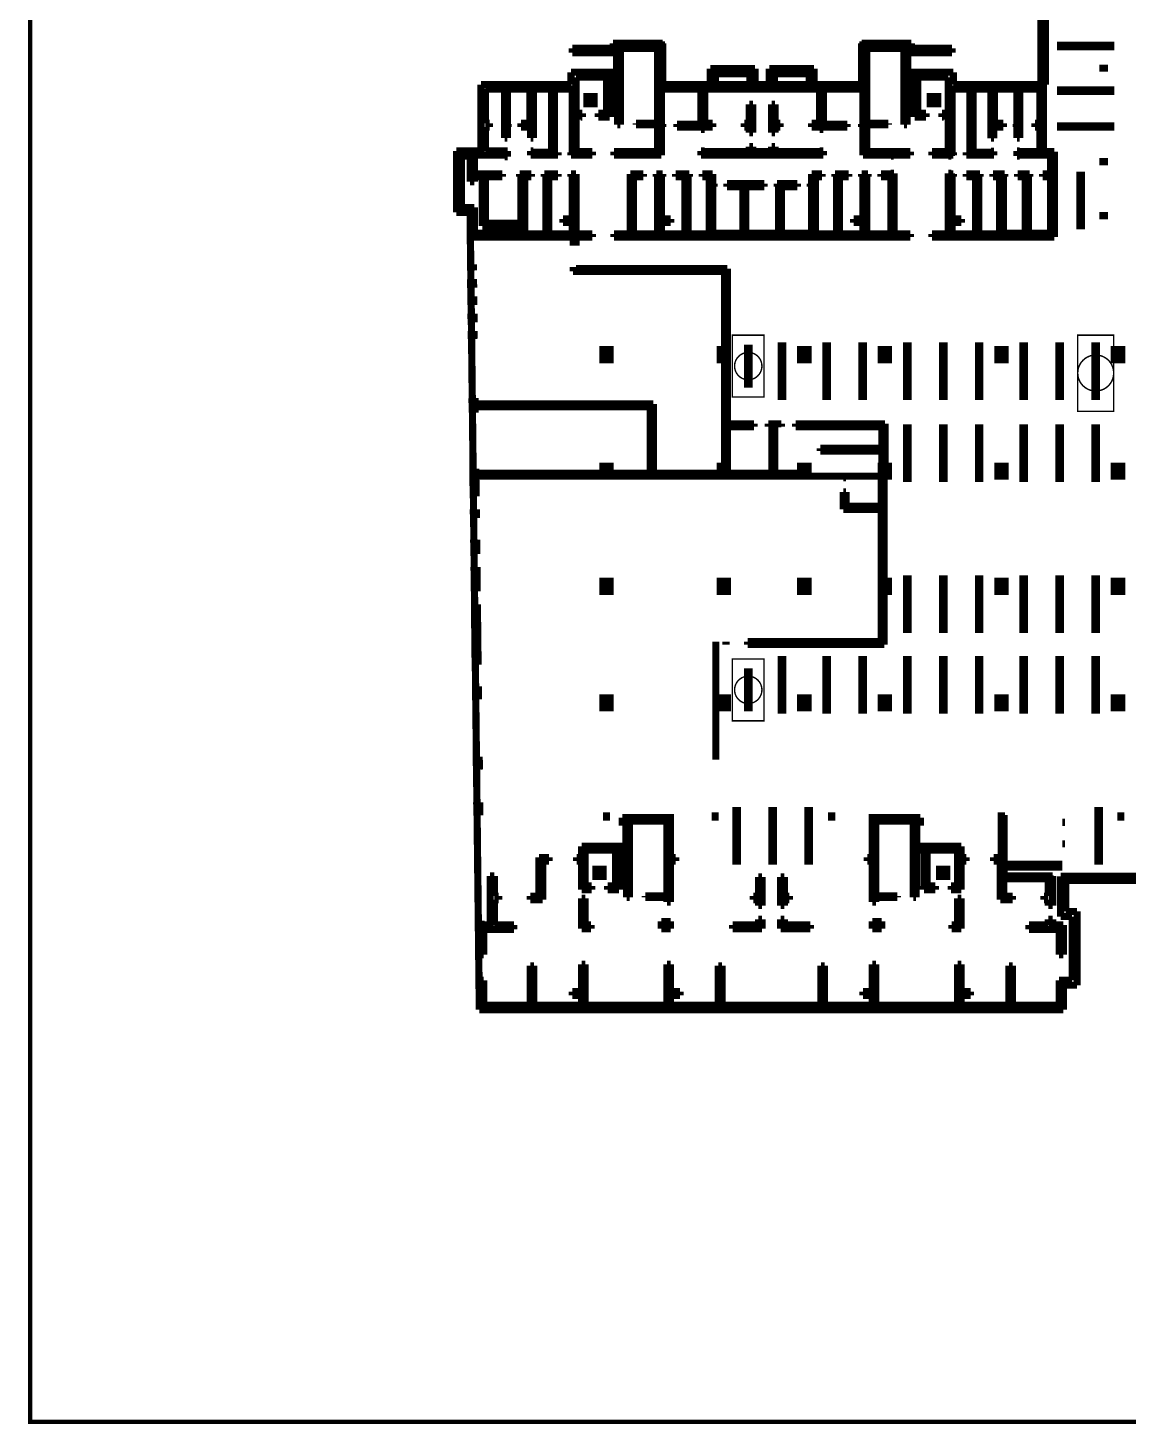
# Model space of a CAD drawing. Header units: millimetres. Extents: x 0 to 1249171, y -42321 to 335084.
# Drawn here: x 710752 to 787217, y -42221 to 54800 of the extents above; entities that cross this region are included whole.
import ezdxf

# ---------------------------------------------------------------- set-up
doc = ezdxf.new("R2010")
doc.units = ezdxf.units.MM
doc.header["$LTSCALE"] = 1000
doc.linetypes.add('A6-DK-B1F$0$HIDDEN2', pattern=[4.7625, 3.175, -1.5875])
for name, color, linetype in [('A6-DK-B1F$0$A-PRKG', 175, 'A6-DK-B1F$0$HIDDEN2'), ('P_core', 1, 'Continuous'), ('P_lot', 5, 'Continuous'), ('留孔', 1, 'Continuous')]:
    doc.layers.add(name, color=color, linetype=linetype)
doc.layers.add('P_wall', color=7, linetype='Continuous', lineweight=50)
doc.layers.get('0').off()
doc.layers.get('A6-DK-B1F$0$A-PRKG').off()

# ---------------------------------------------------------------- blocks, each defined once
blk = doc.blocks.new('A6-DK-B1F$0$标准车位')
blk.add_lwpolyline([(350, 4600), (1250, 0), (2150, 4600)])
blk.add_lwpolyline([(350, 4600), (2150, 4600), (2150, 0), (350, 0)], close=True)
at = {"layer": 'P_lot', "const_width": 600}
blk.add_lwpolyline([(1250, 300), (1250, 4300)], dxfattribs=at)
blk = doc.blocks.new('A6-DK-B1F$0$$0$A$C46FA2BC5')
at = {"layer": 'P_lot', "const_width": 600}
blk.add_lwpolyline([(-1100, -650), (-1100, -3650)], dxfattribs=at)

msp = doc.modelspace()

# ---------------------------------------------------------------- linework, layer by layer
at = {"layer": 'P_core'}
for points in [[(750347, 49280), (749347, 49280), (750347, 50280), (749347, 50280)], [(773227, 49280), (774227, 49280), (773227, 50280), (774227, 50280)], [(750987, -4420), (749987, -4420), (750987, -3420), (749987, -3420)], [(773867, -4420), (774867, -4420), (773867, -3420), (774867, -3420)]]:
    msp.add_solid(points, dxfattribs=at)
at = {"layer": 'P_wall', "const_width": 300}
msp.add_lwpolyline([(710902, 334834), (948921, 334834), (948921, -42071), (710902, -42071)], close=True, dxfattribs=at)
at = {"layer": 'P_wall', "const_width": 500}
for points in [[(781167, 50855), (781167, 93250)], [(781467, 93250), (781467, 50855)], [(748597, 53075), (748597, 53375)], [(748597, 53375), (751427, 53375)], [(751427, 53725), (751927, 53725)], [(751427, 53075), (751427, 53725)], [(751427, 53375), (751427, 53075)], [(754777, 50655), (754777, 53625), (751677, 53625), (751677, 51375)], [(754877, 53725), (751927, 53725)], [(751927, 53725), (751927, 53375)], [(751927, 53725), (751927, 53075)], [(754527, 53375), (751927, 53375)], [(751927, 53375), (751927, 48175)], [(751927, 53375), (754527, 53375)], [(754527, 48175), (754527, 53375)], [(754527, 53375), (754527, 50555)], [(754877, 50855), (754877, 53725)], [(768697, 53725), (771647, 53725)], [(768697, 50855), (768697, 53725)], [(768797, 50655), (768797, 53625), (771897, 53625), (771897, 51375)], [(769047, 48175), (769047, 53375)], [(769047, 53375), (771647, 53375)], [(769047, 53375), (769047, 50555)], [(771647, 53375), (769047, 53375)], [(771647, 53725), (771647, 53375)], [(772147, 53725), (771647, 53725)], [(771647, 53725), (771647, 53075)], [(771647, 53375), (771647, 48175)], [(772147, 53075), (772147, 53725)], [(772147, 53375), (772147, 53075)], [(774977, 53375), (772147, 53375)], [(774977, 53075), (774977, 53375)], [(751427, 53075), (748597, 53075)], [(751427, 53075), (748597, 53075)], [(751927, 53075), (751427, 53075)], [(771647, 53075), (772147, 53075)], [(772147, 53075), (774977, 53075)], [(772147, 53075), (774977, 53075)], [(748497, 51725), (748497, 50855)], [(751427, 51725), (748497, 51725)], [(750967, 51375), (748847, 51375)], [(748847, 51375), (748847, 48865)], [(748847, 51375), (751427, 51375)], [(748847, 48865), (748847, 51375)], [(750967, 48865), (750967, 51375)], [(751677, 51375), (751167, 51375)], [(751167, 51375), (751167, 48865)], [(751427, 51375), (751427, 51725)], [(751427, 51725), (751927, 51725)], [(751427, 51125), (751427, 51725)], [(751677, 48865), (751677, 51375)], [(751927, 51725), (751927, 51125)], [(758177, 51975), (758177, 50855)], [(761287, 51975), (758177, 51975)], [(758327, 51825), (761287, 51825)], [(758327, 50855), (758327, 51825)], [(758527, 51625), (761087, 51625)], [(758527, 50855), (758527, 51625)], [(758527, 51625), (760937, 51625)], [(758527, 50855), (758527, 51625)], [(760937, 51625), (760937, 50855)], [(761087, 51625), (761087, 50855)], [(761287, 50855), (761287, 51975)], [(761287, 51825), (761287, 50855)], [(762287, 51975), (765397, 51975)], [(762287, 50855), (762287, 51975)], [(762337, 51825), (765247, 51825)], [(762337, 50855), (762337, 51825)], [(762537, 51625), (765047, 51625)], [(762537, 50855), (762537, 51625)], [(765047, 51625), (762637, 51625)], [(762637, 51625), (762637, 50855)], [(765047, 51625), (765047, 50855)], [(765047, 50855), (765047, 51625)], [(765247, 51825), (765247, 50855)], [(765397, 51975), (765397, 50855)], [(772147, 51725), (771647, 51725)], [(771647, 51725), (771647, 51125)], [(771897, 48865), (771897, 51375)], [(771897, 51375), (772407, 51375)], [(772147, 51725), (775077, 51725)], [(772147, 51375), (772147, 51725)], [(772147, 51125), (772147, 51725)], [(774727, 51375), (772147, 51375)], [(772407, 51375), (772407, 48865)], [(772607, 48865), (772607, 51375)], [(772607, 51375), (774727, 51375)], [(774727, 51375), (774727, 48865)], [(774727, 48865), (774727, 51375)], [(775077, 51725), (775077, 50855)], [(785817, 52000), (785217, 52000)], [(745637, 50855), (742237, 50855)], [(742237, 50855), (742237, 49565)], [(742537, 50555), (745637, 50555)], [(742537, 49565), (742537, 50555)], [(743877, 47155), (743877, 50505)], [(744077, 47155), (744077, 50505)], [(745637, 50855), (745637, 48165)], [(746337, 50855), (745637, 50855)], [(745637, 50555), (745637, 50855)], [(745887, 50555), (746337, 50555)], [(745887, 47915), (745887, 50555)], [(746337, 50555), (746337, 50855)], [(746337, 50855), (746337, 50555)], [(748247, 50855), (746337, 50855)], [(746337, 50555), (748247, 50555)], [(747142, 50505), (747142, 46155)], [(747342, 50505), (747342, 46155)], [(748247, 50855), (748247, 50555)], [(748497, 50855), (748247, 50855)], [(748247, 50555), (748247, 50855)], [(748247, 50555), (748597, 50555)], [(748597, 48865), (748597, 50555)], [(748597, 50555), (748597, 48665)], [(751927, 51125), (751427, 51125)], [(751927, 51125), (751677, 51125)], [(751677, 51125), (751677, 48665)], [(751927, 48665), (751927, 51125)], [(754527, 50555), (755127, 50555)], [(754777, 50655), (754777, 48075)], [(755127, 50855), (754877, 50855)], [(755127, 50555), (755127, 50855)], [(755127, 50855), (757137, 50855)], [(755127, 50555), (755127, 50855)], [(757137, 50555), (755127, 50555)], [(757137, 50855), (757137, 50555)], [(757787, 50855), (757137, 50855)], [(757137, 50855), (757137, 50555)], [(757137, 50555), (757537, 50555)], [(757537, 50855), (757537, 48115)], [(766037, 50855), (757537, 50855)], [(757537, 50555), (757537, 47915)], [(757787, 48165), (757787, 50855)], [(757787, 50855), (757787, 50555)], [(758527, 50855), (757787, 50855)], [(757787, 50555), (765787, 50555)], [(757787, 47755), (757787, 50555)], [(757787, 50555), (758527, 50555)], [(758177, 50855), (758527, 50855)], [(758527, 50555), (758527, 50855)], [(760937, 50855), (761287, 50855)], [(760937, 50855), (760937, 50555)], [(762637, 50855), (760937, 50855)], [(760937, 50555), (762637, 50555)], [(762637, 50855), (762287, 50855)], [(762637, 50555), (762637, 50855)], [(765047, 50855), (765047, 50555)], [(765787, 50855), (765047, 50855)], [(765397, 50855), (765047, 50855)], [(765047, 50555), (765787, 50555)], [(765787, 50855), (766437, 50855)], [(765787, 48165), (765787, 50855)], [(765787, 50555), (765787, 50855)], [(765787, 50555), (765787, 47755)], [(766037, 47755), (766037, 50855)], [(766037, 50555), (766037, 47915)], [(766437, 50555), (766037, 50555)], [(766437, 50855), (766437, 50555)], [(766437, 50855), (768447, 50855)], [(766437, 50555), (766437, 50855)], [(768447, 50555), (766437, 50555)], [(768447, 50855), (768697, 50855)], [(768447, 50555), (768447, 50855)], [(768447, 50855), (768447, 50555)], [(769047, 50555), (768447, 50555)], [(768797, 50655), (768797, 48075)], [(771647, 51125), (771897, 51125)], [(771647, 48665), (771647, 51125)], [(771647, 51125), (772147, 51125)], [(771897, 51125), (771897, 48665)], [(774977, 48865), (774977, 50555)], [(774977, 50555), (774977, 48665)], [(775327, 50555), (774977, 50555)], [(775077, 50855), (775327, 50855)], [(775327, 50855), (775327, 50555)], [(775327, 50555), (775327, 50855)], [(775327, 50855), (777237, 50855)], [(777237, 50555), (775327, 50555)], [(776232, 50505), (776232, 46155)], [(776432, 50505), (776432, 46155)], [(777237, 50855), (777937, 50855)], [(777237, 50555), (777237, 50855)], [(777237, 50855), (777237, 50555)], [(777687, 50555), (777237, 50555)], [(777687, 47915), (777687, 50555)], [(777937, 50855), (777937, 48165)], [(777937, 50855), (781337, 50855)], [(777937, 50555), (777937, 50855)], [(781087, 50555), (777937, 50555)], [(779487, 48125), (779487, 50505)], [(779687, 47155), (779687, 50505)], [(781087, 49565), (781087, 50555)], [(781467, 50855), (781167, 50855)], [(781337, 50855), (781337, 49565)], [(742237, 49565), (742537, 49565)], [(742237, 47515), (742237, 49565)], [(742237, 49565), (742537, 49565)], [(742537, 49565), (742537, 48165)], [(760887, 49500), (760887, 48165)], [(761137, 49500), (760887, 49500)], [(761137, 47515), (761137, 49500)], [(762437, 49500), (762687, 49500)], [(762437, 47515), (762437, 49500)], [(762687, 49500), (762687, 48165)], [(781087, 49565), (781087, 48165)], [(781337, 49565), (781087, 49565)], [(781337, 49565), (781087, 49565)], [(781337, 47515), (781337, 49565)], [(748597, 48865), (748597, 45955)], [(748597, 48665), (749170, 48665)], [(748847, 48865), (749297, 48865)], [(749170, 48865), (748847, 48865)], [(748847, 46205), (748847, 48665)], [(749297, 48665), (748847, 48665)], [(749170, 48665), (749170, 48865)], [(749297, 48615), (749170, 48615)], [(749297, 48865), (749297, 48615)], [(750397, 48615), (750397, 48865)], [(750397, 48865), (750967, 48865)], [(751187, 48665), (750397, 48665)], [(751187, 48615), (750397, 48615)], [(751167, 48865), (751187, 48865)], [(751187, 48865), (751187, 48615)], [(751677, 48615), (751677, 48865)], [(751727, 48665), (751677, 48665)], [(751677, 48665), (751927, 48665)], [(751727, 48615), (751677, 48615)], [(751727, 48075), (751727, 48665)], [(751727, 48075), (751727, 48615)], [(754527, 48275), (754777, 48275)], [(754527, 46205), (754527, 48275)], [(754777, 48275), (754777, 48275)], [(754777, 48275), (754777, 48075)], [(754777, 48275), (754777, 45955)], [(768797, 48275), (768797, 48275)], [(768797, 48275), (768797, 48075)], [(768797, 48275), (768797, 45955)], [(769047, 48275), (768797, 48275)], [(769047, 46205), (769047, 48275)], [(771897, 48665), (771647, 48665)], [(771847, 48075), (771847, 48665)], [(771847, 48665), (771897, 48665)], [(771847, 48075), (771847, 48615)], [(771847, 48615), (771897, 48615)], [(771897, 48615), (771897, 48865)], [(772407, 48865), (772387, 48865)], [(772387, 48865), (772387, 48615)], [(772387, 48665), (773177, 48665)], [(772387, 48615), (773177, 48615)], [(773177, 48865), (772607, 48865)], [(773177, 48615), (773177, 48865)], [(774727, 48865), (774277, 48865)], [(774277, 48865), (774277, 48615)], [(774727, 48665), (774277, 48665)], [(774277, 48615), (774404, 48615)], [(774404, 48865), (774727, 48865)], [(774404, 48665), (774404, 48865)], [(774977, 48665), (774404, 48665)], [(774727, 46205), (774727, 48665)], [(774977, 48865), (774977, 46155)], [(742537, 47515), (742237, 47515)], [(742237, 46655), (742237, 47515)], [(742237, 47515), (742537, 47515)], [(742537, 48165), (742837, 48165)], [(742537, 47915), (742537, 47515)], [(742837, 47915), (742537, 47915)], [(742537, 47515), (742537, 46655)], [(742837, 48165), (742837, 47915)], [(744127, 48125), (744077, 48125)], [(744127, 47925), (744077, 47925)], [(744127, 48125), (744127, 47925)], [(745027, 48165), (745027, 47915)], [(745637, 48165), (745027, 48165)], [(745027, 47915), (745887, 47915)], [(745687, 47155), (745687, 47915)], [(745887, 47915), (745887, 47155)], [(748597, 48015), (748597, 45955)], [(748847, 48015), (748597, 48015)], [(748847, 46205), (748847, 48015)], [(751927, 48075), (751727, 48075)], [(751927, 48175), (751927, 48075)], [(753027, 48075), (753027, 48175)], [(753027, 48175), (754527, 48175)], [(753247, 48075), (753027, 48075)], [(753367, 48075), (753247, 48075)], [(754777, 48075), (753367, 48075)], [(754865, 48115), (754777, 48115)], [(754865, 47915), (754777, 47915)], [(754865, 48115), (754865, 47915)], [(754865, 47915), (754865, 48115)], [(755865, 48115), (755865, 47915)], [(755865, 47915), (755865, 48115)], [(757537, 48115), (755865, 48115)], [(757537, 47915), (755865, 47915)], [(757537, 47915), (757537, 47755)], [(757537, 47915), (758347, 47915)], [(757537, 47755), (757787, 47755)], [(758347, 48165), (757787, 48165)], [(758347, 47915), (758347, 48165)], [(760537, 48165), (760537, 47915)], [(760887, 48165), (760537, 48165)], [(760537, 47915), (760887, 47915)], [(760887, 47915), (760887, 47515)], [(760887, 47515), (761137, 47515)], [(762687, 47515), (762437, 47515)], [(762687, 48165), (763037, 48165)], [(762687, 47915), (762687, 47515)], [(763037, 47915), (762687, 47915)], [(763037, 48165), (763037, 47915)], [(765227, 48165), (765787, 48165)], [(765227, 47915), (765227, 48165)], [(766037, 47915), (765227, 47915)], [(765787, 47755), (766037, 47755)], [(766037, 48115), (767697, 48115)], [(766037, 47915), (767697, 47915)], [(767697, 47915), (767697, 48115)], [(768697, 48115), (768697, 47915)], [(768697, 48115), (768797, 48115)], [(768697, 47915), (768797, 47915)], [(768797, 48075), (770207, 48075)], [(770547, 48175), (769047, 48175)], [(770207, 48075), (770327, 48075)], [(770327, 48075), (770547, 48075)], [(770547, 48075), (770547, 48175)], [(771647, 48175), (771647, 48075)], [(771647, 48075), (771847, 48075)], [(774727, 48015), (774977, 48015)], [(774727, 46205), (774727, 48015)], [(774977, 48015), (774977, 45955)], [(777687, 47135), (777687, 47915)], [(778547, 47915), (777687, 47915)], [(777887, 47135), (777887, 47915)], [(777937, 48165), (778547, 48165)], [(778547, 48165), (778547, 47915)], [(779437, 48125), (779437, 47925)], [(779437, 48125), (779487, 48125)], [(779437, 47925), (779487, 47925)], [(779487, 47155), (779487, 47925)], [(780737, 48165), (780737, 47915)], [(781087, 48165), (780737, 48165)], [(780737, 47915), (781087, 47915)], [(781087, 47915), (781087, 47515)], [(781087, 47515), (781337, 47515)], [(781087, 47515), (781087, 46555)], [(781337, 47515), (781087, 47515)], [(781337, 46555), (781337, 47515)], [(742537, 46655), (742237, 46655)], [(742237, 46655), (742237, 45955)], [(742537, 46655), (742237, 46655)], [(742537, 46255), (742537, 46655)], [(743877, 47155), (744077, 47155)], [(745887, 47155), (745687, 47155)], [(761137, 46555), (760887, 46555)], [(760887, 46555), (760887, 46205)], [(761137, 45955), (761137, 46555)], [(762437, 46555), (762687, 46555)], [(762437, 45955), (762437, 46555)], [(762687, 46555), (762687, 46205)], [(777887, 47135), (777687, 47135)], [(779687, 47155), (779487, 47155)], [(781087, 46555), (781337, 46555)], [(781087, 46205), (781087, 46555)], [(781087, 46555), (781337, 46555)], [(781337, 46555), (781337, 45955)], [(740537, 46255), (740537, 41975)], [(741487, 46255), (740537, 46255)], [(740687, 46145), (740687, 42115)], [(741487, 46145), (740687, 46145)], [(740887, 45945), (740887, 42315)], [(741487, 45945), (740887, 45945)], [(740887, 45905), (741487, 45905)], [(740887, 42325), (740887, 45905)], [(741787, 46255), (741487, 46255)], [(741487, 46255), (741487, 44105)], [(741487, 45905), (741487, 46255)], [(741787, 44105), (741787, 46255)], [(741787, 45955), (741787, 46255)], [(741787, 46255), (742237, 46255)], [(742237, 45955), (741787, 45955)], [(742237, 46255), (742237, 45955)], [(742237, 45955), (743887, 45955)], [(743887, 46255), (742537, 46255)], [(743887, 46255), (743887, 45855)], [(744087, 46255), (743887, 46255)], [(743887, 45955), (743887, 46255)], [(743887, 45855), (744087, 45855)], [(744087, 45855), (744087, 46255)], [(745687, 45955), (745687, 46255)], [(745887, 46255), (745687, 46255)], [(747079, 45955), (745687, 45955)], [(745887, 46155), (745887, 46255)], [(747079, 46155), (745887, 46155)], [(747142, 46155), (747079, 46155)], [(747079, 45955), (747597, 45955)], [(747597, 46155), (747342, 46155)], [(747597, 45955), (747597, 46155)], [(748497, 45955), (748497, 46155)], [(748497, 46155), (748597, 46155)], [(748497, 45955), (748647, 45955)], [(748597, 45955), (749987, 45955)], [(748597, 45955), (749247, 45955)], [(749987, 46205), (748847, 46205)], [(749247, 46205), (748847, 46205)], [(749247, 45955), (749247, 46205)], [(749987, 45955), (749987, 46205)], [(751487, 46205), (754127, 46205)], [(751487, 45955), (751487, 46205)], [(754127, 45955), (751487, 45955)], [(754127, 45955), (754127, 46205)], [(754127, 46205), (754527, 46205)], [(754777, 45955), (754127, 45955)], [(757787, 46255), (757537, 46255)], [(757537, 46255), (757537, 45955)], [(757537, 45955), (766037, 45955)], [(757787, 46205), (757787, 46255)], [(765787, 46205), (757787, 46205)], [(759087, 46205), (759087, 45955)], [(760887, 46205), (759087, 46205)], [(759087, 45955), (761137, 45955)], [(764487, 45955), (762437, 45955)], [(762687, 46205), (764487, 46205)], [(764487, 46205), (764487, 45955)], [(765787, 46255), (765787, 46205)], [(766037, 46255), (765787, 46255)], [(766037, 45955), (766037, 46255)], [(768797, 45955), (769447, 45955)], [(769447, 46205), (769047, 46205)], [(769447, 46205), (772087, 46205)], [(769447, 45955), (769447, 46205)], [(770728, 45955), (769447, 45955)], [(770728, 45905), (770728, 45955)], [(770928, 45905), (770728, 45905)], [(772087, 45955), (770928, 45955)], [(770928, 45955), (770928, 45905)], [(772087, 46205), (772087, 45955)], [(773587, 46205), (774727, 46205)], [(773587, 45955), (773587, 46205)], [(774727, 45955), (773587, 45955)], [(774327, 45955), (774327, 46205)], [(774327, 46205), (774727, 46205)], [(774977, 45955), (774327, 45955)], [(774727, 45905), (774727, 45955)], [(774727, 45955), (774727, 45905)], [(774727, 45905), (774928, 45905)], [(775077, 45955), (774927, 45955)], [(774977, 45955), (774928, 45955)], [(774928, 45905), (774928, 45955)], [(775077, 46155), (774977, 46155)], [(774977, 45955), (774977, 45955)], [(775077, 45955), (775077, 46155)], [(775977, 46155), (776232, 46155)], [(775977, 45955), (775977, 46155)], [(777395, 45955), (775977, 45955)], [(776432, 46155), (777395, 46155)], [(777395, 46155), (777687, 46155)], [(777395, 45955), (777887, 45955)], [(777687, 46235), (777887, 46235)], [(777687, 46155), (777687, 46235)], [(777887, 45955), (777887, 46235)], [(779487, 46255), (779487, 45905)], [(779687, 46255), (779487, 46255)], [(779687, 45905), (779487, 45905)], [(779687, 45905), (779687, 46255)], [(779687, 46205), (781087, 46205)], [(779687, 45955), (779687, 46205)], [(781337, 45955), (779687, 45955)], [(781337, 46205), (781337, 45955)], [(781837, 46205), (781337, 46205)], [(781337, 45955), (781837, 45955)], [(781837, 46205), (782087, 46205)], [(781837, 44105), (781837, 46205)], [(781837, 45955), (781837, 46205)], [(782087, 46205), (782087, 44105)], [(785817, 45500), (785217, 45500)], [(743727, 44655), (741787, 44655)], [(742337, 44455), (741787, 44455)], [(742337, 41025), (742337, 44455)], [(742537, 41225), (742537, 44455)], [(743727, 44455), (742537, 44455)], [(743727, 44455), (743727, 44655)], [(744927, 44655), (745746, 44655)], [(744927, 44455), (744927, 44655)], [(745027, 44455), (744927, 44455)], [(745027, 43325), (745027, 44455)], [(745277, 43325), (745277, 44453)], [(745277, 44453), (745746, 44453)], [(745746, 44655), (745746, 44455)], [(746646, 44655), (746646, 44455)], [(746646, 44655), (747597, 44655)], [(746646, 44455), (746746, 44455)], [(746746, 44455), (746746, 40475)], [(746946, 44455), (747597, 44455)], [(746946, 44455), (746946, 40475)], [(747597, 44455), (747597, 44655)], [(748497, 44655), (748497, 44455)], [(748497, 44655), (748847, 44655)], [(748497, 44455), (748597, 44455)], [(748597, 44455), (748597, 40475)], [(748847, 44655), (748847, 40475)], [(752626, 44655), (752626, 40475)], [(752626, 44655), (753527, 44655)], [(752826, 44455), (752826, 40475)], [(753527, 44455), (752826, 44455)], [(753527, 44655), (753527, 44455)], [(754427, 44652), (754877, 44652)], [(754427, 44455), (754427, 44652)], [(754527, 44455), (754427, 44455)], [(754527, 44455), (754527, 40475)], [(754777, 44455), (754777, 40475)], [(754877, 44455), (754777, 44455)], [(754877, 44652), (754877, 44455)], [(755777, 44455), (755777, 44655)], [(755777, 44655), (756727, 44655)], [(755777, 44455), (756427, 44455)], [(756427, 44455), (756427, 40475)], [(756627, 44455), (756627, 40475)], [(756627, 44455), (756727, 44455)], [(756727, 44455), (756727, 44655)], [(757627, 44655), (757667, 44655)], [(757627, 44455), (757627, 44655)], [(757667, 44455), (757627, 44455)], [(757667, 44655), (758347, 44655)], [(758097, 44455), (757667, 44455)], [(758097, 40475), (758097, 44455)], [(758347, 44655), (758347, 43972)], [(765227, 44655), (765227, 43988)], [(765947, 44655), (765227, 44655)], [(765477, 44455), (765477, 40525)], [(765947, 44455), (765477, 44455)], [(765947, 44655), (765947, 44455)], [(766847, 44655), (766847, 44455)], [(767797, 44655), (766847, 44655)], [(766847, 44455), (766947, 44455)], [(766947, 44455), (766947, 40475)], [(767147, 44455), (767797, 44455)], [(767147, 44455), (767147, 40475)], [(767797, 44455), (767797, 44655)], [(768697, 44652), (768697, 44455)], [(769147, 44652), (768697, 44652)], [(768697, 44455), (769147, 44455)], [(768797, 44455), (768797, 40475)], [(769047, 44455), (769047, 40475)], [(769147, 44455), (769147, 44652)], [(770047, 44655), (770047, 44455)], [(770708, 44655), (770047, 44655)], [(770047, 44455), (770728, 44455)], [(770708, 44705), (770948, 44705)], [(770708, 44655), (770708, 44705)], [(770728, 44455), (770728, 40475)], [(770948, 44705), (770948, 40475)], [(774727, 44705), (774927, 44705)], [(774727, 44655), (774727, 44705)], [(774727, 44605), (774727, 44655)], [(774727, 44605), (774727, 44655)], [(774727, 44605), (774727, 40475)], [(774927, 44705), (774927, 44655)], [(775077, 44655), (774927, 44655)], [(774977, 44455), (774977, 40475)], [(775077, 44455), (774977, 44455)], [(775077, 44655), (775077, 44455)], [(775977, 44455), (775977, 44655)], [(776927, 44655), (775977, 44655)], [(776627, 44455), (775977, 44455)], [(776627, 44455), (776627, 40475)], [(776927, 44455), (776827, 44455)], [(776827, 44455), (776827, 40475)], [(776927, 44655), (776927, 44455)], [(778547, 44655), (777827, 44655)], [(777827, 44655), (777827, 44455)], [(778547, 44655), (777827, 44655)], [(777827, 44455), (778297, 44455)], [(778647, 44655), (778297, 44655)], [(778297, 44455), (778297, 40525)], [(778297, 44455), (778297, 43325)], [(778547, 44655), (778547, 44655)], [(778547, 44455), (778547, 40525)], [(778547, 43325), (778547, 44455)], [(778547, 44455), (778647, 44455)], [(778647, 44455), (778647, 44655)], [(779547, 44655), (779547, 44455)], [(780382, 44655), (779547, 44655)], [(779547, 44455), (780082, 44455)], [(780082, 44455), (780082, 40525)], [(780282, 44455), (780382, 44455)], [(780282, 44455), (780282, 40525)], [(780382, 44455), (780382, 44655)], [(781282, 44655), (781837, 44655)], [(781282, 44455), (781282, 44655)], [(781837, 44455), (781282, 44455)], [(741487, 44105), (741787, 44105)], [(748597, 43425), (748597, 41525)], [(748847, 43425), (748597, 43425)], [(748847, 40275), (748847, 43425)], [(754527, 43425), (754527, 40275)], [(754777, 43425), (754527, 43425)], [(754777, 41525), (754777, 43425)], [(758347, 43972), (758447, 43972)], [(758347, 43772), (758347, 40525)], [(758447, 43772), (758347, 43772)], [(758447, 43972), (758447, 43772)], [(761728, 43972), (759347, 43972)], [(759347, 43772), (759347, 43972)], [(760446, 43772), (759347, 43772)], [(760446, 43772), (760446, 40525)], [(761927, 43772), (760646, 43772)], [(760646, 43772), (760646, 40525)], [(761728, 43972), (761927, 43972)], [(761927, 43972), (761927, 43772)], [(762827, 43972), (764227, 43972)], [(762827, 43772), (762827, 43972)], [(762827, 43772), (762927, 43772)], [(762927, 43772), (762927, 40525)], [(763127, 43772), (763127, 40525)], [(763127, 43772), (764227, 43772)], [(764227, 43772), (764227, 43972)], [(765127, 43988), (765127, 43768)], [(765227, 43988), (765127, 43988)], [(765127, 43768), (765227, 43768)], [(765227, 43768), (765227, 40525)], [(768797, 41525), (768797, 43425)], [(768797, 43425), (769047, 43425)], [(769047, 43425), (769047, 40275)], [(774727, 43425), (774977, 43425)], [(774727, 40275), (774727, 43425)], [(774977, 43425), (774977, 41525)], [(781837, 42325), (781837, 44105)], [(781837, 44105), (781837, 42325)], [(782087, 44105), (781837, 44105)], [(782087, 44105), (782087, 42325)], [(782087, 44105), (782087, 42325)], [(745027, 43325), (745027, 40525)], [(745277, 43325), (745027, 43325)], [(745277, 40275), (745277, 43325)], [(758097, 43325), (758097, 40275)], [(758347, 43325), (758097, 43325)], [(758347, 40525), (758347, 43325)], [(765227, 43325), (765477, 43325)], [(765227, 40525), (765227, 43325)], [(765477, 43325), (765477, 40275)], [(778297, 43325), (778547, 43325)], [(778297, 40275), (778297, 43325)], [(778547, 43325), (778547, 40525)], [(740537, 41975), (741487, 41975)], [(740687, 42115), (741487, 42115)], [(741487, 42325), (740887, 42325)], [(740887, 42315), (741487, 42315)], [(741487, 42325), (741487, 40275)], [(741787, 42325), (741487, 42325)], [(741487, 41975), (741487, 42325)], [(742127, -13425), (741487, 41975)], [(741787, 40275), (741787, 42325)], [(747947, 41525), (747947, 41275)], [(748597, 41525), (747947, 41525)], [(755427, 41525), (754777, 41525)], [(755427, 41275), (755427, 41525)], [(768147, 41525), (768797, 41525)], [(768147, 41275), (768147, 41525)], [(774977, 41525), (775627, 41525)], [(775627, 41525), (775627, 41275)], [(781837, 42325), (782087, 42325)], [(781837, 40275), (781837, 42325)], [(782087, 42325), (782087, 40275)], [(785817, 41750), (785217, 41750)], [(742087, 40525), (741487, 40525)], [(741787, 40525), (745027, 40525)], [(745027, 41025), (742337, 41025)], [(745027, 41225), (742537, 41225)], [(744527, 40525), (744527, 40275)], [(745027, 40525), (744527, 40525)], [(747947, 41275), (748597, 41275)], [(748597, 41275), (748597, 40275)], [(754777, 41275), (755427, 41275)], [(754777, 40275), (754777, 41275)], [(758347, 40525), (765477, 40525)], [(758847, 40525), (758347, 40525)], [(758847, 40275), (758847, 40525)], [(764727, 40525), (765227, 40525)], [(764727, 40275), (764727, 40525)], [(768797, 41275), (768147, 41275)], [(768797, 40275), (768797, 41275)], [(774977, 41275), (774977, 40275)], [(775627, 41275), (774977, 41275)], [(778297, 40525), (780082, 40525)], [(778547, 40525), (779047, 40525)], [(779047, 40525), (779047, 40275)], [(780282, 40525), (782087, 40525)], [(741493, 39764), (741487, 40275)], [(741487, 40275), (741787, 40275)], [(741493, 39764), (741693, 39766)], [(741687, 40275), (741687, 40277)], [(741787, 40275), (749987, 40275)], [(744527, 40275), (745277, 40275)], [(749987, 40475), (745277, 40475)], [(748597, 40275), (748847, 40275)], [(748647, 39675), (748647, 40275)], [(748847, 39675), (748847, 40275)], [(749987, 40275), (749987, 40475)], [(751487, 40475), (752626, 40475)], [(751487, 40275), (751487, 40475)], [(772087, 40275), (751487, 40275)], [(752826, 40475), (758097, 40475)], [(754527, 40275), (754777, 40275)], [(758097, 40275), (758847, 40275)], [(765477, 40275), (764727, 40275)], [(765477, 40475), (772087, 40475)], [(769047, 40275), (768797, 40275)], [(772087, 40475), (772087, 40275)], [(773587, 40475), (778297, 40475)], [(773587, 40275), (773587, 40475)], [(782087, 40275), (773587, 40275)], [(774977, 40275), (774727, 40275)], [(779047, 40275), (778297, 40275)], [(782087, 40275), (781837, 40275)], [(741510, 38364), (741710, 38366)], [(741515, 37939), (741510, 38364)], [(741715, 37942), (741710, 38366)], [(748647, 37875), (748647, 38175)], [(748647, 37875), (759167, 37875)], [(748847, 38075), (748847, 38175)], [(748847, 38075), (759367, 38075)], [(759167, 27290), (759167, 37875)], [(759367, 27290), (759367, 38075)], [(741529, 36740), (741522, 37339)], [(741729, 36741), (741722, 37342)], [(741543, 35539), (741536, 36139)], [(741743, 35542), (741736, 36141)], [(741557, 34339), (741550, 34939)], [(741757, 34342), (741750, 34942)], [(741571, 33189), (741565, 33739)], [(741772, 33192), (741765, 33742)], [(751217, 32450), (750717, 32450), (750717, 31750), (751217, 31750), (751217, 32450)], [(759367, 32450), (758867, 32450), (758867, 31750), (759367, 31750), (759367, 32450)], [(764967, 32450), (764467, 32450), (764467, 31750), (764967, 31750), (764967, 32450)], [(770567, 32450), (770067, 32450), (770067, 31750), (770567, 31750), (770567, 32450)], [(778667, 32450), (778167, 32450), (778167, 31750), (778667, 31750), (778667, 32450)], [(786767, 32450), (786267, 32450), (786267, 31750), (786767, 31750), (786767, 32450)], [(741820, 29072), (741620, 29069)], [(741620, 29069), (741631, 28069)], [(741631, 28069), (741620, 29069)], [(741825, 28675), (741820, 29072)], [(741831, 28071), (741820, 29072)], [(754217, 28676), (741825, 28675)], [(751417, 28476), (741828, 28475)], [(741828, 28475), (741831, 28071)], [(754017, 28476), (751417, 28476)], [(754017, 26376), (754017, 28476)], [(754217, 23850), (754217, 28676)], [(759167, 23850), (759167, 27290)], [(759367, 23850), (759367, 27290)], [(759367, 27290), (761217, 27290)], [(759367, 27090), (761217, 27090)], [(761217, 27290), (761217, 27090)], [(762217, 27290), (763117, 27290)], [(762217, 27290), (762217, 27090)], [(762467, 23850), (762467, 27090)], [(762667, 23850), (762667, 27090)], [(763117, 27290), (763117, 27090)], [(764117, 27290), (770317, 27290)], [(764117, 27290), (764117, 27090)], [(764117, 27090), (770117, 27090)], [(770117, 23850), (770117, 27090)], [(770317, 23650), (770317, 27290)], [(754017, 23850), (754017, 26421)], [(765817, 25390), (765817, 25590)], [(765817, 25590), (770117, 25590)], [(770117, 25390), (765817, 25390)], [(770117, 25590), (770117, 25390)], [(741702, 22242), (741679, 24168)], [(741902, 22245), (741879, 24171)], [(751217, 24350), (750717, 24350), (750717, 23650), (751217, 23650), (751217, 24350)], [(759367, 24350), (758867, 24350), (758867, 23650), (759367, 23650), (759367, 24350)], [(764967, 24350), (764467, 24350), (764467, 23650), (764967, 23650), (764967, 24350)], [(770567, 24350), (770067, 24350), (770067, 23650), (770567, 23650), (770567, 24350)], [(778667, 24350), (778167, 24350), (778167, 23650), (778667, 23650), (778667, 24350)], [(786767, 24350), (786267, 24350), (786267, 23650), (786767, 23650), (786767, 24350)], [(741883, 23850), (754017, 23850)], [(741885, 23650), (770067, 23650)], [(758867, 23850), (754217, 23850)], [(759067, 23850), (764467, 23850)], [(767417, 23650), (767417, 23550)], [(767617, 23550), (767417, 23550)], [(767617, 23650), (767617, 23550)], [(770067, 19950), (770067, 23650)], [(770267, 19950), (770267, 23850)], [(767417, 22550), (767417, 21350)], [(767617, 22550), (767417, 22550)], [(767617, 22550), (767617, 21550)], [(741720, 20742), (741712, 21342)], [(741920, 20745), (741912, 21345)], [(767417, 21350), (770067, 21350)], [(767617, 21550), (770067, 21550)], [(741920, 20745), (741720, 20742)], [(741938, 19245), (741737, 19242)], [(741749, 18244), (741737, 19242)], [(741949, 18246), (741937, 19245)], [(770067, 12150), (770067, 19950)], [(770267, 11950), (770267, 19950)], [(741779, 15644), (741760, 17344)], [(741979, 15646), (741960, 17346)], [(751217, 16350), (750717, 16350), (750717, 15650), (751217, 15650), (751217, 16350)], [(759367, 16350), (758867, 16350), (758867, 15650), (759367, 15650), (759367, 16350)], [(764967, 16350), (764467, 16350), (764467, 15650), (764967, 15650), (764967, 16350)], [(770567, 16350), (770067, 16350), (770067, 15650), (770567, 15650), (770567, 16350)], [(778667, 16350), (778167, 16350), (778167, 15650), (778667, 15650), (778667, 16350)], [(786767, 16350), (786267, 16350), (786267, 15650), (786767, 15650), (786767, 16350)], [(741838, 10546), (741790, 14744)], [(742038, 10548), (741990, 14746)], [(758567, 3950), (758567, 12150)], [(759267, 12150), (759267, 11950)], [(760767, 12150), (770067, 12150)], [(760767, 12150), (760767, 11950)], [(760767, 11950), (770267, 11950)], [(741870, 8146), (741859, 9046)], [(742070, 8148), (742059, 9049)], [(751217, 8250), (750717, 8250), (750717, 7550), (751217, 7550), (751217, 8250)], [(759367, 8250), (758867, 8250), (758867, 7550), (759367, 7550), (759367, 8250)], [(764967, 8250), (764467, 8250), (764467, 7550), (764967, 7550), (764967, 8250)], [(770567, 8250), (770067, 8250), (770067, 7550), (770567, 7550), (770567, 8250)], [(778667, 8250), (778167, 8250), (778167, 7550), (778667, 7550), (778667, 8250)], [(786767, 8250), (786267, 8250), (786267, 7550), (786767, 7550), (786767, 8250)], [(741928, 3262), (741917, 4162)], [(742128, 3264), (742117, 4164)], [(741955, 77), (741947, 977)], [(742155, 79), (742147, 979)], [(750967, 300), (750967, -300)], [(752067, -75), (752567, -75)], [(752067, -625), (752067, -75)], [(755417, -3045), (755417, -75), (752317, -75), (752317, -2325)], [(755417, -75), (752567, -75)], [(752567, -75), (752567, -325)], [(752567, -75), (752567, -625)], [(755417, -2845), (755417, -75)], [(758517, 300), (758517, -300)], [(766617, 300), (766617, -300)], [(769437, -3045), (769437, -75), (772537, -75), (772537, -2325)], [(769437, -75), (772287, -75)], [(769437, -2845), (769437, -75)], [(772287, -75), (772287, -325)], [(772787, -75), (772287, -75)], [(772287, -75), (772287, -625)], [(772787, -625), (772787, -75)], [(778397, -4335), (778397, 300)], [(778417, 300), (778417, -300)], [(778597, -4135), (778597, 100)], [(786717, 300), (786717, -300)], [(752567, -625), (752067, -625)], [(755167, -325), (752567, -325)], [(752567, -325), (752567, -5525)], [(752567, -325), (755167, -325)], [(755167, -5525), (755167, -325)], [(755167, -325), (755167, -5945)], [(769687, -5525), (769687, -325)], [(769687, -325), (772287, -325)], [(769687, -325), (769687, -5425)], [(772287, -325), (769687, -325)], [(772287, -325), (772287, -5525)], [(772287, -625), (772787, -625)], [(782637, -400), (782837, -400)], [(749237, -2075), (749237, -2845)], [(752067, -2075), (749237, -2075)], [(752067, -2325), (752067, -2075)], [(752067, -2075), (752567, -2075)], [(752067, -2575), (752067, -2075)], [(752567, -2075), (752567, -2575)], [(772787, -2075), (772287, -2075)], [(772287, -2075), (772287, -2575)], [(772787, -2325), (772787, -2075)], [(772787, -2075), (775617, -2075)], [(772787, -2575), (772787, -2075)], [(775617, -2075), (775617, -2845)], [(782637, -1900), (782837, -1900)], [(746277, -2845), (746277, -5535)], [(746977, -2845), (746277, -2845)], [(746527, -3095), (746977, -3095)], [(746527, -5785), (746527, -3095)], [(746977, -3095), (746977, -2845)], [(748887, -2845), (748887, -3095)], [(749237, -2845), (748887, -2845)], [(748887, -3095), (749237, -3095)], [(749237, -3095), (749237, -5085)], [(749237, -4835), (749237, -3145)], [(751607, -2325), (749487, -2325)], [(749487, -2325), (749487, -4835)], [(749487, -2325), (752067, -2325)], [(749487, -4835), (749487, -2325)], [(751607, -4835), (751607, -2325)], [(752317, -2325), (751807, -2325)], [(751807, -2325), (751807, -4835)], [(752567, -2575), (752067, -2575)], [(752317, -4835), (752317, -2325)], [(752567, -2575), (752317, -2575)], [(752317, -2575), (752317, -5085)], [(752567, -5085), (752567, -2575)], [(755767, -2845), (755417, -2845)], [(755417, -3045), (755417, -5625)], [(755417, -3095), (755767, -3095)], [(755417, -5945), (755417, -3095)], [(755767, -3095), (755767, -2845)], [(769087, -2845), (769437, -2845)], [(769087, -3095), (769087, -2845)], [(769437, -3095), (769087, -3095)], [(769437, -3045), (769437, -5625)], [(769437, -5945), (769437, -3095)], [(772287, -2575), (772787, -2575)], [(772287, -2575), (772287, -5085)], [(772537, -2575), (772287, -2575)], [(772537, -4835), (772537, -2325)], [(772537, -2325), (773047, -2325)], [(772537, -5085), (772537, -2575)], [(775367, -2325), (772787, -2325)], [(773047, -2325), (773047, -4835)], [(773247, -4835), (773247, -2325)], [(773247, -2325), (775367, -2325)], [(775367, -2325), (775367, -4835)], [(775367, -4835), (775367, -2325)], [(775617, -2845), (775967, -2845)], [(775617, -3095), (775617, -5085)], [(775967, -3095), (775617, -3095)], [(775617, -4835), (775617, -3145)], [(775967, -2845), (775967, -3095)], [(777877, -2845), (778577, -2845)], [(777877, -3095), (777877, -2845)], [(778327, -3095), (777877, -3095)], [(778327, -5785), (778327, -3095)], [(778577, -2845), (778577, -5535)], [(778597, -3320), (782637, -3320)], [(778597, -3520), (782637, -3520)], [(742877, -4135), (743177, -4135)], [(742877, -6185), (742877, -4135)], [(743177, -4135), (743177, -5535)], [(749237, -5085), (749810, -5085)], [(749487, -4835), (749937, -4835)], [(749810, -4835), (749487, -4835)], [(749810, -5085), (749810, -4835)], [(749937, -5085), (749810, -5085)], [(749937, -4835), (749937, -5085)], [(751037, -5085), (751037, -4835)], [(751037, -4835), (751607, -4835)], [(751827, -5085), (751037, -5085)], [(751807, -4835), (751827, -4835)], [(751827, -4835), (751827, -5085)], [(752317, -5085), (752317, -4835)], [(752367, -5085), (752317, -5085)], [(752317, -5085), (752567, -5085)], [(752367, -5625), (752367, -5085)], [(761527, -4200), (761527, -5535)], [(761777, -4200), (761527, -4200)], [(761777, -6185), (761777, -4200)], [(763077, -4200), (763327, -4200)], [(763077, -6185), (763077, -4200)], [(763327, -4200), (763327, -5535)], [(772287, -5085), (772537, -5085)], [(772487, -5625), (772487, -5085)], [(772487, -5085), (772537, -5085)], [(772537, -5085), (772537, -4835)], [(773047, -4835), (773027, -4835)], [(773027, -4835), (773027, -5085)], [(773027, -5085), (773817, -5085)], [(773817, -4835), (773247, -4835)], [(773817, -5085), (773817, -4835)], [(775367, -4835), (774917, -4835)], [(774917, -4835), (774917, -5085)], [(774917, -5085), (775044, -5085)], [(775044, -4835), (775367, -4835)], [(775044, -5085), (775044, -4835)], [(775617, -5085), (775044, -5085)], [(778397, -4335), (782037, -4335)], [(778597, -4135), (781837, -4135)], [(781677, -4135), (781677, -5535)], [(781977, -4135), (781677, -4135)], [(781977, -6185), (781977, -4135)], [(782527, -4150), (782877, -4150)], [(782527, -6950), (782527, -4150)], [(782527, -4150), (793227, -4150)], [(782527, -4450), (782527, -4150)], [(792877, -4450), (782527, -4450)], [(782877, -4150), (782877, -6600)], [(743177, -5535), (743477, -5535)], [(743177, -5785), (743177, -6185)], [(743477, -5785), (743177, -5785)], [(743477, -5535), (743477, -5785)], [(745667, -5535), (745667, -5785)], [(746277, -5535), (745667, -5535)], [(745667, -5785), (746527, -5785)], [(749237, -5685), (749237, -7795)], [(749487, -5685), (749237, -5685)], [(749487, -7545), (749487, -5685)], [(752567, -5625), (752367, -5625)], [(752567, -5525), (752567, -5625)], [(753667, -5625), (753667, -5525)], [(753667, -5525), (755167, -5525)], [(753887, -5625), (753667, -5625)], [(754007, -5625), (753887, -5625)], [(755417, -5625), (754007, -5625)], [(755167, -5945), (755417, -5945)], [(755417, -5425), (755417, -5425)], [(755417, -5425), (755417, -5625)], [(761177, -5535), (761177, -5785)], [(761527, -5535), (761177, -5535)], [(761177, -5785), (761527, -5785)], [(761527, -5785), (761527, -6185)], [(763327, -5535), (763677, -5535)], [(763327, -5785), (763327, -6185)], [(763677, -5785), (763327, -5785)], [(763677, -5535), (763677, -5785)], [(769437, -5425), (769437, -5425)], [(769437, -5425), (769437, -5625)], [(769437, -5625), (770847, -5625)], [(769687, -5945), (769437, -5945)], [(769687, -5425), (769687, -5945)], [(771187, -5525), (769687, -5525)], [(770847, -5625), (770967, -5625)], [(770967, -5625), (771187, -5625)], [(771187, -5625), (771187, -5525)], [(772287, -5525), (772287, -5625)], [(772287, -5625), (772487, -5625)], [(775367, -5685), (775617, -5685)], [(775367, -7545), (775367, -5685)], [(775617, -5685), (775617, -7795)], [(779187, -5785), (778327, -5785)], [(778577, -5535), (779187, -5535)], [(779187, -5535), (779187, -5785)], [(781377, -5535), (781377, -5785)], [(781677, -5535), (781377, -5535)], [(781377, -5785), (781677, -5785)], [(781677, -5785), (781677, -6185)], [(743177, -6185), (742877, -6185)], [(742877, -7145), (742877, -6185)], [(742877, -6185), (743177, -6185)], [(743177, -6185), (743177, -7145)], [(761527, -6185), (761777, -6185)], [(763327, -6185), (763077, -6185)], [(781677, -6185), (781977, -6185)], [(783327, -6950), (782527, -6950)], [(782877, -6600), (783677, -6600)], [(783327, -7545), (783327, -6950)], [(783677, -6600), (783677, -11725)], [(742057, -7545), (742053, -7247)], [(742257, -7545), (742057, -7545)], [(742427, -7545), (742127, -7545)], [(742127, -7545), (742127, -9595)], [(742257, -7545), (742253, -7244)], [(742427, -9595), (742427, -7545)], [(742427, -7845), (742427, -7545)], [(742427, -7545), (742877, -7545)], [(742877, -7845), (742427, -7845)], [(743177, -7145), (742877, -7145)], [(742877, -7145), (742877, -7845)], [(743177, -7145), (742877, -7145)], [(742877, -7545), (742877, -7845)], [(742877, -7845), (744527, -7845)], [(743177, -7545), (743177, -7145)], [(744527, -7545), (743177, -7545)], [(744527, -7845), (744527, -7545)], [(749237, -7795), (749887, -7795)], [(749887, -7545), (749487, -7545)], [(749887, -7795), (749887, -7545)], [(754767, -7295), (755417, -7295)], [(754767, -7795), (754767, -7295)], [(755417, -7795), (754767, -7795)], [(755417, -7295), (755417, -7795)], [(759727, -7545), (759727, -7795)], [(761527, -7545), (759727, -7545)], [(759727, -7795), (761777, -7795)], [(761777, -7145), (761527, -7145)], [(761527, -7145), (761527, -7545)], [(761777, -7795), (761777, -7145)], [(763077, -7145), (763327, -7145)], [(763077, -7795), (763077, -7145)], [(765127, -7795), (763077, -7795)], [(763327, -7145), (763327, -7545)], [(763327, -7545), (765127, -7545)], [(765127, -7545), (765127, -7795)], [(769437, -7295), (770087, -7295)], [(769437, -7795), (769437, -7295)], [(770087, -7795), (769437, -7795)], [(770087, -7295), (770087, -7795)], [(774967, -7795), (774967, -7545)], [(774967, -7545), (775367, -7545)], [(775617, -7795), (774967, -7795)], [(780327, -7545), (781677, -7545)], [(780327, -7845), (780327, -7545)], [(781977, -7845), (780327, -7845)], [(781677, -7145), (781977, -7145)], [(781677, -7545), (781677, -7145)], [(781977, -7145), (781977, -7845)], [(781977, -7545), (781977, -7845)], [(782427, -7545), (781977, -7545)], [(781977, -7845), (782427, -7845)], [(782427, -7545), (782727, -7545)], [(782427, -9595), (782427, -7545)], [(782427, -7845), (782427, -7545)], [(782727, -7545), (782727, -9595)], [(783327, -7895), (783327, -7545)], [(783327, -11375), (783327, -7895)], [(742127, -9595), (742427, -9595)], [(782727, -9595), (782427, -9595)], [(745667, -10375), (745667, -13125)], [(745917, -10375), (745667, -10375)], [(745917, -13425), (745917, -10375)], [(749237, -10275), (749237, -12175)], [(749487, -10275), (749237, -10275)], [(749487, -12725), (749487, -10275)], [(755167, -10275), (755167, -12725)], [(755417, -10275), (755167, -10275)], [(755417, -12175), (755417, -10275)], [(758737, -10375), (758737, -13425)], [(758987, -10375), (758737, -10375)], [(758987, -13125), (758987, -10375)], [(765867, -10375), (766117, -10375)], [(765867, -13125), (765867, -10375)], [(766117, -10375), (766117, -13425)], [(769437, -12175), (769437, -10275)], [(769437, -10275), (769687, -10275)], [(769687, -10275), (769687, -12725)], [(775367, -10275), (775617, -10275)], [(775367, -12725), (775367, -10275)], [(775617, -10275), (775617, -12175)], [(778937, -10375), (779187, -10375)], [(778937, -13425), (778937, -10375)], [(779187, -10375), (779187, -13125)], [(742127, -11375), (742127, -13425)], [(742427, -11375), (742127, -11375)], [(742427, -13425), (742427, -11375)], [(782427, -11375), (782727, -11375)], [(782427, -13425), (782427, -11375)], [(782727, -11375), (782727, -13425)], [(782727, -11375), (783327, -11375)], [(782727, -11725), (782727, -11375)], [(783677, -11725), (782727, -11725)], [(748587, -12175), (748587, -12425)], [(749237, -12175), (748587, -12175)], [(748587, -12425), (749237, -12425)], [(749237, -12425), (749237, -12725)], [(749237, -13425), (749237, -12725)], [(749237, -12725), (749487, -12725)], [(749237, -12725), (749487, -12725)], [(749487, -12725), (749487, -13425)], [(755167, -13425), (755167, -12725)], [(755167, -12725), (755417, -12725)], [(755167, -12725), (755417, -12725)], [(756067, -12175), (755417, -12175)], [(755417, -12425), (756067, -12425)], [(755417, -12725), (755417, -12425)], [(755417, -12725), (755417, -13425)], [(756067, -12425), (756067, -12175)], [(768787, -12175), (769437, -12175)], [(768787, -12425), (768787, -12175)], [(769437, -12425), (768787, -12425)], [(769437, -12725), (769437, -12425)], [(769437, -12725), (769437, -13425)], [(769687, -12725), (769437, -12725)], [(769687, -12725), (769437, -12725)], [(769687, -13425), (769687, -12725)], [(775367, -12725), (775367, -13425)], [(775617, -12725), (775367, -12725)], [(775617, -12725), (775367, -12725)], [(775617, -12175), (776267, -12175)], [(775617, -12425), (775617, -12725)], [(776267, -12425), (775617, -12425)], [(775617, -13425), (775617, -12725)], [(776267, -12175), (776267, -12425)], [(742127, -13425), (742427, -13425)], [(742427, -13125), (742427, -13425)], [(745167, -13125), (742427, -13125)], [(742427, -13425), (745167, -13425)], [(745167, -13425), (745167, -13125)], [(745167, -13125), (745167, -13425)], [(745667, -13125), (745167, -13125)], [(745167, -13425), (745917, -13425)], [(745917, -13125), (745917, -13425)], [(749237, -13125), (745917, -13125)], [(745917, -13425), (749237, -13425)], [(749237, -13425), (749237, -13125)], [(749487, -13425), (749237, -13425)], [(749487, -13125), (749487, -13425)], [(755167, -13125), (749487, -13125)], [(749487, -13425), (755167, -13425)], [(755167, -13425), (755167, -13125)], [(755417, -13425), (755167, -13425)], [(755417, -13425), (755417, -13125)], [(755417, -13125), (758737, -13125)], [(758737, -13425), (755417, -13425)], [(758737, -13125), (758737, -13425)], [(758737, -13425), (759487, -13425)], [(759487, -13125), (758987, -13125)], [(759487, -13125), (759487, -13425)], [(765367, -13125), (759487, -13125)], [(759487, -13425), (759487, -13125)], [(759487, -13425), (765367, -13425)], [(765367, -13425), (765367, -13125)], [(765367, -13125), (765867, -13125)], [(765367, -13425), (765367, -13125)], [(766117, -13425), (765367, -13425)], [(766117, -13125), (766117, -13425)], [(769437, -13125), (766117, -13125)], [(766117, -13425), (769437, -13425)], [(769437, -13425), (769437, -13125)], [(769437, -13425), (769687, -13425)], [(769687, -13425), (769687, -13125)], [(769687, -13125), (775367, -13125)], [(775367, -13425), (769687, -13425)], [(775367, -13125), (775367, -13425)], [(775367, -13425), (775617, -13425)], [(775617, -13125), (778937, -13125)], [(775617, -13425), (775617, -13125)], [(778937, -13425), (775617, -13425)], [(778937, -13125), (778937, -13425)], [(779687, -13425), (778937, -13425)], [(779187, -13125), (779687, -13125)], [(779687, -13425), (779687, -13125)], [(779687, -13125), (782427, -13125)], [(779687, -13125), (779687, -13425)], [(782427, -13425), (779687, -13425)], [(782427, -13125), (782427, -13425)], [(782727, -13425), (782427, -13425)]]:
    msp.add_lwpolyline(points, dxfattribs=at)
at = {"layer": 'P_wall', "extrusion": (0, 1, 0), "const_width": 500}
for points in [[(-742034, 0), (-758567, 0)], [(-755217, 0), (-758567, 0)], [(-762217, 0), (-762467, 0)], [(-762667, 0), (-763117, 0)], [(-778397, 0), (-782837, 0)], [(-778597, 0), (-782637, 0)], [(-785317, 0), (-792017, 0)]]:
    msp.add_lwpolyline(points, dxfattribs=at)
at = {"layer": 'P_wall', "extrusion": (-2.20073e-16, 1, 0), "const_width": 500}
msp.add_lwpolyline([(-742036, 0), (-758567, 0)], dxfattribs=at)
at = {"layer": 'P_wall', "extrusion": (-1.08596e-15, 1, 0), "const_width": 500}
msp.add_lwpolyline([(-755417, 0), (-758767, 0)], dxfattribs=at)
at = {"layer": 'P_wall', "extrusion": (-5.19493e-15, 1, 0), "const_width": 500}
msp.add_lwpolyline([(-758567, 0), (-759267, 0)], dxfattribs=at)
at = {"layer": 'P_wall', "extrusion": (-7.27169e-15, 1, 0), "const_width": 500}
msp.add_lwpolyline([(-758767, 0), (-759267, 0)], dxfattribs=at)
at = {"layer": 'P_wall', "extrusion": (-3.53787e-05, 1, 0), "const_width": 500}
msp.add_lwpolyline([(-764668, 0), (-770268, 0)], dxfattribs=at)
at = {"layer": 'P_wall', "extrusion": (-3.00315e-10, -1, 0), "const_width": 500}
msp.add_lwpolyline([(748847, 0), (748647, 0)], dxfattribs=at)
msp.add_lwpolyline([(748847, 0), (748647, 0)], dxfattribs=at)
at = {"layer": 'P_wall', "extrusion": (2.00773e-10, 1, 0), "const_width": 500}
msp.add_lwpolyline([(-775027, 0), (-776367, 0)], dxfattribs=at)
at = {"layer": 'P_wall', "extrusion": (2.1833e-10, 1, 0), "const_width": 500}
msp.add_lwpolyline([(-775227, 0), (-776367, 0)], dxfattribs=at)
at = {"layer": 'P_wall', "extrusion": (7.11427e-11, 1, 0), "const_width": 500}
msp.add_lwpolyline([(-778167, 0), (-781407, 0)], dxfattribs=at)
at = {"layer": 'P_wall', "extrusion": (6.91216e-11, 1, 0), "const_width": 500}
msp.add_lwpolyline([(-778167, 0), (-781207, 0)], dxfattribs=at)
at = {"layer": 'P_wall', "extrusion": (8.95502e-15, 1, 0), "const_width": 500}
msp.add_lwpolyline([(-785317, 0), (-791817, 0)], dxfattribs=at)
at = {"layer": '留孔', "const_width": 100, "elevation": 0}
for points in [[(759717, 33450), (761917, 33450), (761917, 29150), (759717, 29150)], [(786217, 28150), (783717, 28150), (783717, 33450), (786217, 33450)], [(759717, 10950), (761917, 10950), (761917, 6650), (759717, 6650)]]:
    msp.add_lwpolyline(points, close=True, dxfattribs=at)
for points in [[(761767, 31300, 1), (759867, 31300, 1)], [(761767, 8800, 1), (759867, 8800, 1)]]:
    msp.add_lwpolyline(points, format="xyb", close=True, dxfattribs=at)
msp.add_lwpolyline([(783717, 30819, 1), (786217, 30819, 1), (783717, 30819, 1)], format="xyb", dxfattribs=at)

# ---------------------------------------------------------------- block references
at = {"layer": 'A6-DK-B1F$0$A-PRKG', "linetype": 'ByBlock', "extrusion": (-4.97963e-22, 5.18032e-09, -1), "zscale": -1, "rotation": 270}
for p in [(-786567, 54800, 0), (-786567, 51700, 0), (-786567, 49200, 0)]:
    msp.add_blockref('A6-DK-B1F$0$标准车位', p, dxfattribs=at)
at = {"layer": 'A6-DK-B1F$0$A-PRKG', "linetype": 'ByBlock', "extrusion": (5.18032e-09, 4.96631e-22, -1), "zscale": -1}
msp.add_blockref('A6-DK-B1F$0$标准车位', (-785167, 40500, 0), dxfattribs=at)
at = {"layer": 'A6-DK-B1F$0$A-PRKG'}
msp.add_blockref('A6-DK-B1F$0$$0$A$C46FA2BC5', (761917, 33450, 0), dxfattribs=at)
at = {"layer": 'A6-DK-B1F$0$A-PRKG', "linetype": 'ByBlock', "extrusion": (-5.18032e-09, -4.99113e-22, -1), "zscale": -1, "rotation": 180}
for p in [(-761917, 33250, 0), (-765017, 33250, 0), (-767517, 33250, 0), (-770617, 33250, 0), (-773117, 33250, 0), (-775617, 33250, 0), (-778717, 33250, 0), (-781217, 33250, 0), (-783717, 33250, 0), (-770617, 17050, 0), (-773117, 17050, 0), (-775617, 17050, 0), (-778717, 17050, 0), (-781217, 17050, 0), (-783717, 17050, 0), (-758767, 950, 0), (-761267, 950, 0), (-763767, 950, 0), (-783917, 950, 0)]:
    msp.add_blockref('A6-DK-B1F$0$标准车位', p, dxfattribs=at)
at = {"layer": 'A6-DK-B1F$0$A-PRKG', "linetype": 'ByBlock', "extrusion": (-5.18032e-09, 4.99294e-22, -1), "xscale": -1, "zscale": -1, "rotation": 359.9999999999999}
for p in [(-770617, 22950, 0), (-773117, 22950, 0), (-775617, 22950, 0), (-778717, 22950, 0), (-781217, 22950, 0), (-783717, 22950, 0), (-761917, 6850, 0), (-765017, 6850, 0), (-767517, 6850, 0), (-770617, 6850, 0), (-773117, 6850, 0), (-775617, 6850, 0), (-778717, 6850, 0), (-781217, 6850, 0), (-783717, 6850, 0)]:
    msp.add_blockref('A6-DK-B1F$0$标准车位', p, dxfattribs=at)
at = {"layer": 'A6-DK-B1F$0$A-PRKG', "xscale": -1, "rotation": 180}
msp.add_blockref('A6-DK-B1F$0$$0$A$C46FA2BC5', (761917, 6650, 0), dxfattribs=at)

doc.saveas('drawing.dxf')
